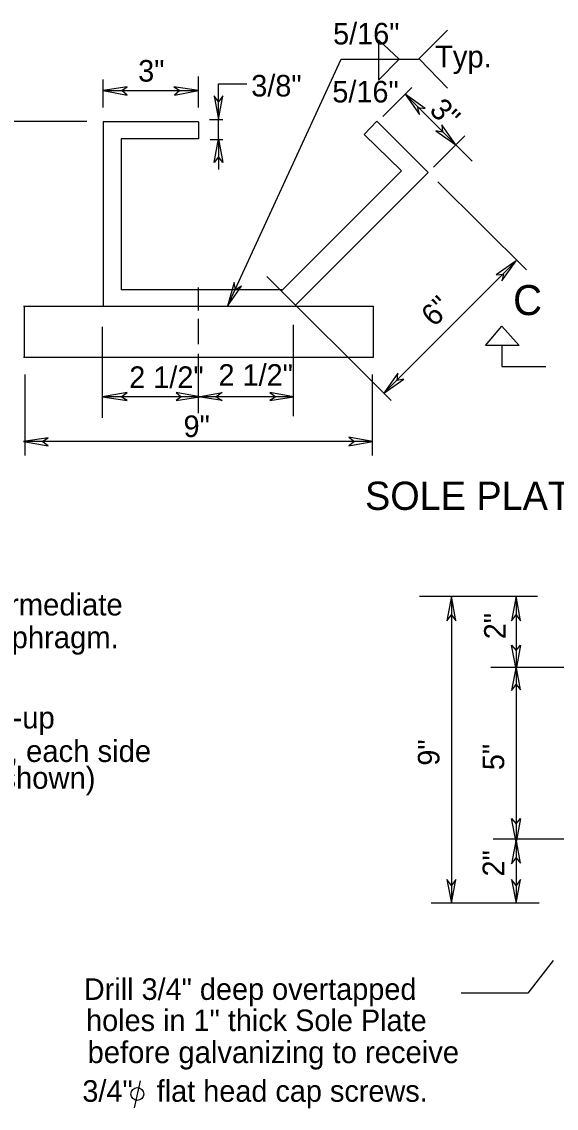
# Model space of a CAD drawing. Extents: x 499999.87 to 500002.82, y 499999.96 to 500001.79.
# Drawn here: x 500000.9726 to 500001.2083, y 500000.6034 to 500001.0829 of the extents above; entities that cross this region are included whole.
import ezdxf

# ---------------------------------------------------------------- set-up
doc = ezdxf.new("R2010")
doc.units = 0
for name, color, linetype in [('1', 7, 'Continuous'), ('2', 7, 'Continuous'), ('4', 7, 'Continuous'), ('6', 7, 'Continuous')]:
    doc.layers.add(name, color=color, linetype=linetype)

msp = doc.modelspace()

# ---------------------------------------------------------------- linework, layer by layer
at = {"layer": '1'}
for points in [[(500001.00853, 500001.05249), (500001.01903, 500001.05052), (500001.01673, 500001.05249), (500001.01903, 500001.05413)], [(500001.05052, 500001.05249), (500001.0397, 500001.05413), (500001.04232, 500001.05249), (500001.04003, 500001.05052)], [(500001.05938, 500001.0397), (500001.06135, 500001.0502), (500001.05938, 500001.04757), (500001.05741, 500001.0502)], [(500001.14173, 500001.05085), (500001.14797, 500001.04199), (500001.14731, 500001.04495), (500001.15059, 500001.04462)], [(500001.16404, 500001.02854), (500001.15781, 500001.0374), (500001.15814, 500001.03412), (500001.15518, 500001.03478)], [(500001.05938, 500001.03117), (500001.06135, 500001.02067), (500001.05938, 500001.02329), (500001.05741, 500001.02067)], [(500001.19062, 500000.97736), (500001.18176, 500000.97113), (500001.18504, 500000.97146), (500001.18438, 500000.9685)], [(500001.06332, 500000.95735), (500001.06955, 500000.96621), (500001.06693, 500000.96457), (500001.06627, 500000.96785)], [(500001.17717, 500000.93996), (500001.18438, 500000.94849), (500001.19193, 500000.93996)], [(500001.13222, 500000.91896), (500001.14108, 500000.9252), (500001.13812, 500000.92454), (500001.13845, 500000.92782)], [(500001.0082, 500000.91732), (500001.01903, 500000.91568), (500001.0164, 500000.91732), (500001.01903, 500000.91929)], [(500001.05118, 500000.91732), (500001.04068, 500000.91929), (500001.04298, 500000.91732), (500001.04068, 500000.91568)], [(500001.05052, 500000.91732), (500001.06102, 500000.91929), (500001.0584, 500000.91732), (500001.06102, 500000.91568)], [(500001.09252, 500000.91732), (500001.08202, 500000.91929), (500001.08465, 500000.91732), (500001.08202, 500000.91568)], [(500000.97343, 500000.89764), (500000.98425, 500000.89567), (500000.98163, 500000.89764), (500000.98425, 500000.89928)], [(500001.1273, 500000.89764), (500001.1168, 500000.89961), (500001.11942, 500000.89764), (500001.1168, 500000.89567)], [(500001.16207, 500000.8294), (500001.1601, 500000.81857), (500001.16207, 500000.82119), (500001.16404, 500000.81857)], [(500001.19062, 500000.8294), (500001.18865, 500000.81857), (500001.19062, 500000.82119), (500001.19259, 500000.81857)], [(500001.19062, 500000.79724), (500001.18865, 500000.80774), (500001.19062, 500000.80545), (500001.19259, 500000.80774)], [(500001.19062, 500000.79856), (500001.18865, 500000.78773), (500001.19062, 500000.79035), (500001.19259, 500000.78806)], [(500001.19062, 500000.7208), (500001.18865, 500000.7313), (500001.19062, 500000.729), (500001.19259, 500000.7313)], [(500001.19062, 500000.72211), (500001.18865, 500000.71129), (500001.19062, 500000.71391), (500001.19259, 500000.71161)], [(500001.16207, 500000.6939), (500001.16404, 500000.7044), (500001.16207, 500000.70177), (500001.1601, 500000.7044)], [(500001.19062, 500000.6939), (500001.19259, 500000.7044), (500001.19062, 500000.70177), (500001.18865, 500000.7044)]]:
    msp.add_lwpolyline(points, close=True, dxfattribs=at)
msp.add_lwpolyline([(500001.18438, 500000.93996), (500001.18438, 500000.93077), (500001.20374, 500000.93077)], dxfattribs=at)
at = {"layer": '2'}
for p, q in [((500001.14764, 500001.06627), (500001.16043, 500001.07907)), ((500001.14797, 500001.06627), (500001.16043, 500001.05348)), ((500001.00853, 500001.04495), (500001.00853, 500001.05741)), ((500001.05052, 500001.04495), (500001.05052, 500001.05873)), ((500001.00853, 500001.05249), (500001.05052, 500001.05249)), ((500001.05938, 500001.05545), (500001.07185, 500001.05545)), ((500001.13189, 500001.04101), (500001.14469, 500001.05381)), ((500001.17126, 500001.02133), (500001.14173, 500001.05085)), ((500000.96129, 500001.03904), (500001.00131, 500001.03904)), ((500001.00853, 500001.03871), (500001.00853, 500000.95735)), ((500001.05052, 500001.03871), (500001.00853, 500001.03871)), ((500001.05052, 500001.03871), (500001.05052, 500001.03117)), ((500001.05545, 500001.0397), (500001.06135, 500001.0397)), ((500001.05938, 500001.03117), (500001.05938, 500001.0397)), ((500001.12927, 500001.03904), (500001.12369, 500001.03314)), ((500001.1519, 500001.0164), (500001.12927, 500001.03904)), ((500001.14009, 500001.01706), (500001.12369, 500001.03314)), ((500001.1542, 500001.0187), (500001.16798, 500001.03248)), ((500001.0164, 500001.03117), (500001.0164, 500000.96457)), ((500001.05052, 500001.03117), (500001.0164, 500001.03117)), ((500001.05577, 500001.03084), (500001.06135, 500001.03084)), ((500001.14009, 500001.01706), (500001.08727, 500000.96424)), ((500001.1519, 500001.0164), (500001.0935, 500000.95801)), ((500001.15617, 500001.01214), (500001.19521, 500000.97343)), ((500001.13222, 500000.91896), (500001.19062, 500000.97736)), ((500001.08071, 500000.97047), (500001.1355, 500000.91568)), ((500001.05052, 500000.95538), (500001.05052, 500000.96555)), ((500001.08727, 500000.96457), (500001.0164, 500000.96457)), ((500000.97343, 500000.95735), (500000.99738, 500000.95735)), ((500000.97375, 500000.93471), (500000.97375, 500000.95735)), ((500000.99738, 500000.95735), (500001.12762, 500000.95735)), ((500001.12762, 500000.95735), (500001.12762, 500000.93471)), ((500001.05052, 500000.94062), (500001.05052, 500000.95177)), ((500001.0082, 500000.90814), (500001.0082, 500000.94816)), ((500001.09252, 500000.90879), (500001.09252, 500000.94915)), ((500001.05052, 500000.9101), (500001.05052, 500000.93635)), ((500000.99738, 500000.93471), (500000.97343, 500000.93471)), ((500001.12762, 500000.93471), (500000.99738, 500000.93471)), ((500000.97408, 500000.8914), (500000.97408, 500000.92717)), ((500001.1273, 500000.8914), (500001.1273, 500000.92717)), ((500001.09252, 500000.91732), (500001.0082, 500000.91732)), ((500000.9977, 500000.89764), (500000.97343, 500000.89764)), ((500001.1273, 500000.89764), (500000.99738, 500000.89764)), ((500001.14797, 500000.8294), (500001.20013, 500000.8294)), ((500001.16207, 500000.8294), (500001.16207, 500000.6939)), ((500001.19062, 500000.8294), (500001.19062, 500000.6939)), ((500001.46096, 500000.7979), (500001.17946, 500000.7979)), ((500001.46096, 500000.72211), (500001.18045, 500000.72211)), ((500001.20079, 500000.6939), (500001.15322, 500000.6939)), ((500001.02231, 500000.60367), (500001.02493, 500000.61549))]:
    msp.add_line(p, q, dxfattribs=at)
for points in [[(500001.06332, 500000.95735), (500001.11352, 500001.06627), (500001.14764, 500001.06627)], [(500001.05938, 500001.0397), (500001.05938, 500001.05545)], [(500001.05938, 500001.03117), (500001.05938, 500001.01772)], [(500001.20702, 500000.66864), (500001.19587, 500000.6542), (500001.16634, 500000.6542)]]:
    msp.add_lwpolyline(points, dxfattribs=at)
msp.add_circle((500001.02356, 500000.60972), 0.00284, dxfattribs=at)
at = {"layer": '6'}
for p, q in [((500001.12992, 500001.0748), (500001.12992, 500001.05709)), ((500001.13911, 500001.06627), (500001.12992, 500001.0748)), ((500001.12992, 500001.05709), (500001.13911, 500001.06627))]:
    msp.add_line(p, q, dxfattribs=at)

# ---------------------------------------------------------------- texts
at = {"layer": '1'}
for s, height, p in [('3"', 0.009514, (500001.02395, 500001.05643)), ('3/8"', 0.009514, (500001.07382, 500001.04987)), ('C', 0.01325, (500001.1893, 500000.95341)), ('2 1/2"', 0.009514, (500001.05938, 500000.92224)), ('2 1/2"', 0.009514, (500001.02001, 500000.92126)), ('9"', 0.009514, (500001.04396, 500000.89961)), ('SOLE PLATE', 0.012467, (500001.12402, 500000.86745))]:
    msp.add_text(s, height=height, dxfattribs=at).set_placement(p)
for s, rotation, p in [('3"', 315, (500001.1519, 500001.04331)), ('6"', 45, (500001.15453, 500000.94783)), ('2"', 90, (500001.18602, 500000.81037)), ('9"', 90, (500001.15682, 500000.75459)), ('5"', 90, (500001.18537, 500000.75262)), ('2"', 90, (500001.18537, 500000.70571))]:
    msp.add_text(s, height=0.009514, rotation=rotation, dxfattribs=at).set_placement(p)
at = {"layer": '2'}
for s, height, p in [('5/16"', 0.009514, (500001.10991, 500001.07283)), ('Typ.', 0.009632, (500001.15486, 500001.06266)), ('5/16"', 0.009514, (500001.10958, 500001.04724)), ('Drill 3/4" deep overtapped ', 0.0095138, (500001, 500000.65125)), ('holes in 1" thick Sole Plate ', 0.0095138, (500001.00098, 500000.63747)), ('before galvanizing to receive', 0.009624, (500001.00164, 500000.62336)), ('3/4"   flat head cap screws.', 0.0095138, (500000.99934, 500000.6063))]:
    msp.add_text(s, height=height, dxfattribs=at).set_placement(p)
at = {"layer": '4'}
for s, p in [('8" X 3" for intermediate', (500000.88484, 500000.82087)), ('concrete diaphragm.', (500000.89797, 500000.80643)), ('Double pick-up ', (500000.90125, 500000.771)), ('threaded inserts, each side ', (500000.875, 500000.75623)), ('(interior beam shown)', (500000.88058, 500000.74442))]:
    msp.add_text(s, height=0.0096319, dxfattribs=at).set_placement(p)

doc.saveas('drawing.dxf')
